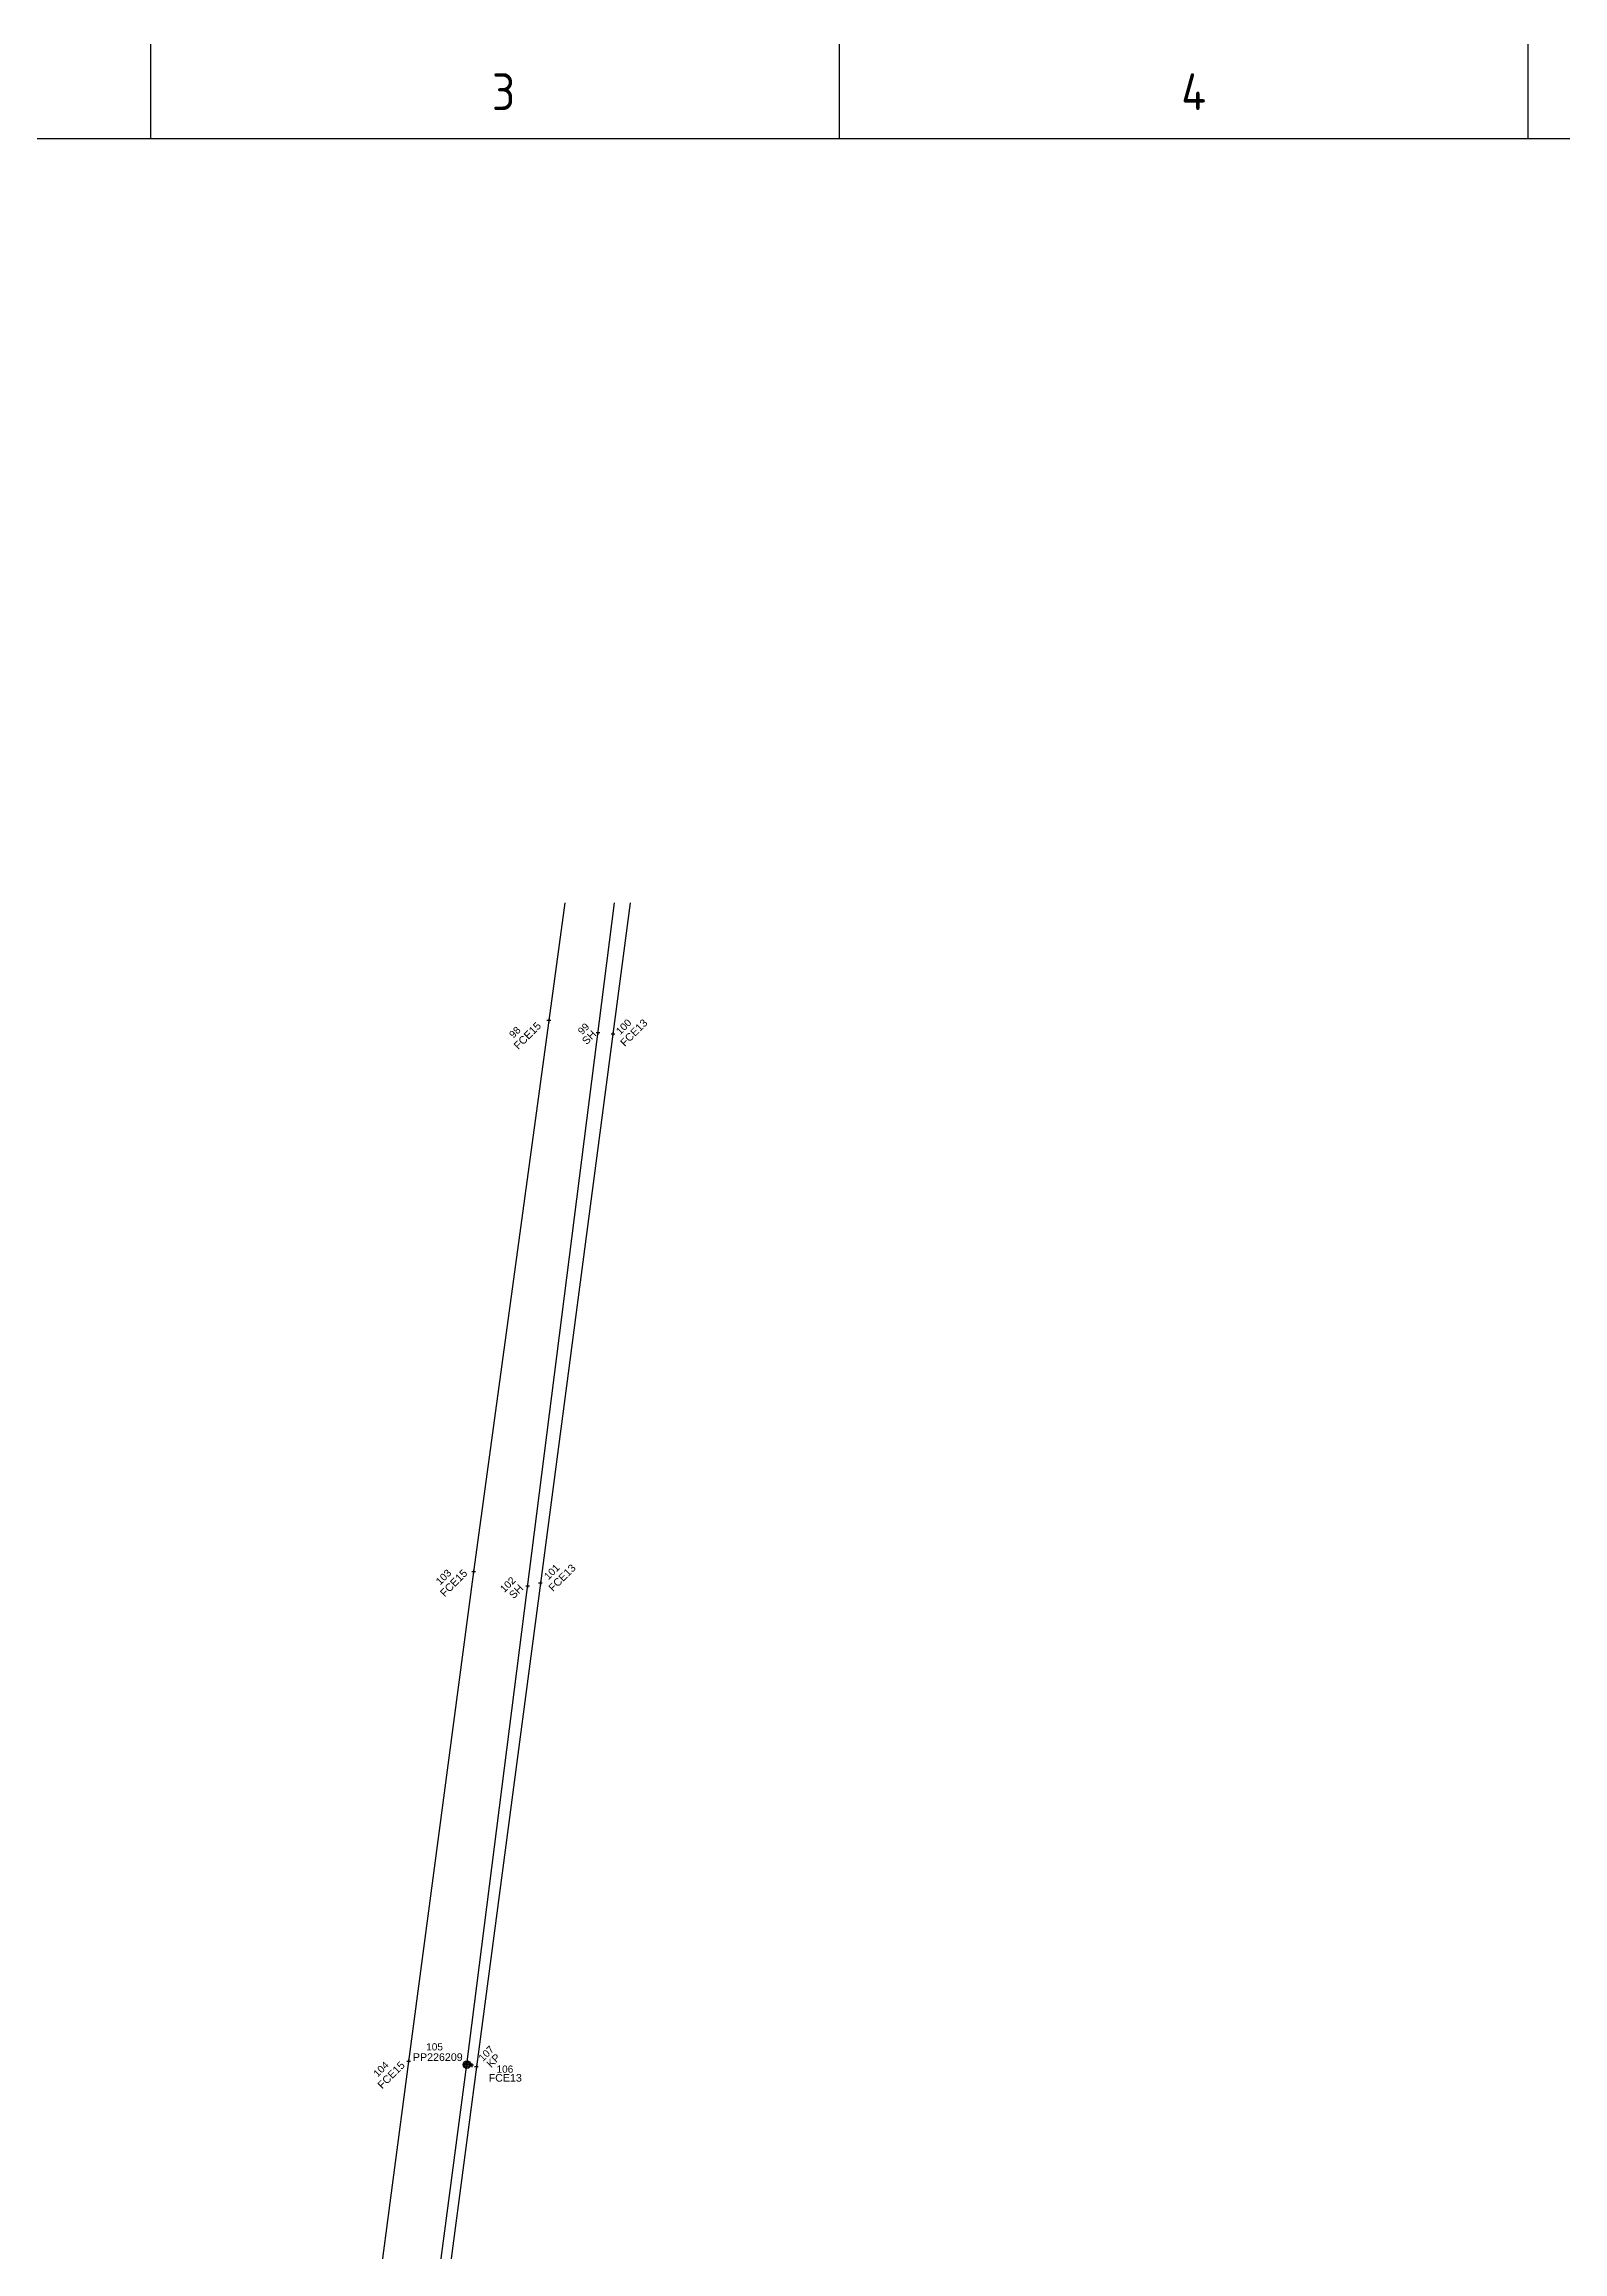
# Paper-space layout 'Survey' of a CAD drawing. Header units: metres, sheet in millimetres. Extents: x -21 to 813, y -3 to 583.
# Drawn here: x 123.9 to 268.4, y 373.3 to 583.4 of the extents above; entities that cross this region are included whole.
import ezdxf
from ezdxf.enums import TextEntityAlignment as Align

# ---------------------------------------------------------------- set-up
doc = ezdxf.new("R2010")
doc.units = ezdxf.units.M
doc.layers.get('0').update_dxf_attribs({"color": 6})
for name, color, linetype in [('Notes', 7, 'Continuous'), ('SupportsUG_SP_EXT', 7, 'Continuous'), ('TEXT1', 7, 'Continuous')]:
    doc.layers.add(name, color=color, linetype=linetype)
doc.layers.get('0').freeze()
doc.styles.add('ARIAL', font='arial.ttf', dxfattribs={"height": 2})
doc.styles.add('iecISOCP', font='isocp.shx')
doc.styles.get("Standard").update_dxf_attribs({"font": 'arial.ttf'})

# ---------------------------------------------------------------- blocks, each defined once
blk = doc.blocks.new('A1_FRAME_TITLE')
at = {"layer": 'Notes', "linetype": 'Continuous'}
for p, q in [((154.65, 574.39), (154.65, 583.39)), ((220.16, 574.39), (220.16, 583.39)), ((285.67, 574.39), (285.67, 583.39))]:
    blk.add_line(p, q, dxfattribs=at)
at = {"layer": 'Notes', "color": 3, "linetype": 'Continuous', "flags": 128}
for points in [[(149.5, 574.39), (9, 574.39)], [(824.37, 574.39), (149.5, 574.39)]]:
    blk.add_lwpolyline(points, dxfattribs=at)
blk.add_attdef('DRAFT_NUM', (29.9, 23.29), '', height=2.5, rotation=90)
at = {"layer": 'Notes', "color": 7, "style": 'iecISOCP'}
for s, p in [('3', (187.09, 577.12)), ('4', (252.67, 577.12))]:
    blk.add_text(s, height=3.5, dxfattribs=at).set_placement(p)
at = {"layer": 'Notes', "color": 7, "style": 'iecISOCP', "flags": 8}
blk.add_attdef('VERSION_NO', text='', height=2.5, rotation=90, dxfattribs=at).set_placement((302.04, 43.81), align=Align.MIDDLE_CENTER)
at = {"layer": 'Notes', "color": 7, "style": 'iecISOCP'}
for tag, p in [('CAP_NO', (513.19, 43.46)), ('IE_NUM', (513.05, 37.81)), ('REF_No_1', (335.24, 32.31)), ('REF_1', (362.52, 32.31)), ('GEN_WO', (441.71, 31.76)), ('HV_SWITCH', (513.46, 32.16)), ('REF_No_2', (335.24, 26.31)), ('REF_2', (362.52, 26.31)), ('OH_WO', (441.71, 25.81)), ('UBD_REF', (513.05, 25.83)), ('REF_No_3', (335.24, 20.31)), ('REF_3', (362.52, 20.31)), ('UG_WO', (441.71, 20.05)), ('GIS_MAP_No', (513.05, 20.04)), ('REF_No_4', (335.24, 14.31)), ('REF_4', (362.52, 14.31)), ('SUB_WO', (441.71, 13.81)), ('HV_OP_DIAG', (513.33, 14.2)), ('LGA', (512.95, 7.78))]:
    blk.add_attdef(tag, p, '', height=2.5, dxfattribs=at)
at = {"layer": 'Notes', "style": 'iecISOCP'}
for tag, p in [('T1', (684.37, 39.47)), ('T2', (684.37, 34.35)), ('T3', (684.37, 28.92)), ('T4', (684.37, 23.66)), ('T5', (684.37, 18.23)), ('T6', (684.37, 12.97))]:
    blk.add_attdef(tag, text='', height=3.5, dxfattribs=at).set_placement(p, align=Align.CENTER)
at = {"layer": 'Notes', "color": 7, "style": 'iecISOCP'}
for tag, p in [('scale', (567.76, 33.27)), ('DRAWN', (567.76, 24.93)), ('DATE', (567.76, 16.88)), ('CHD', (567.76, 8.37)), ('DESIGN', (605.62, 9.15))]:
    blk.add_attdef(tag, text='', height=2.5, dxfattribs=at).set_placement(p, align=Align.CENTER)
at = {"layer": 'Notes', "color": 4, "style": 'iecISOCP'}
blk.add_attdef('NUM', text='', height=7, dxfattribs=at).set_placement((792.37, 20.12), align=Align.MIDDLE_CENTER)
at = {"layer": 'Notes', "color": 1, "style": 'iecISOCP'}
blk.add_attdef('REV', text='', height=5, dxfattribs=at).set_placement((820.05, 17.1), align=Align.CENTER)
at = {"layer": 'Notes', "color": 7, "style": 'iecISOCP'}
for tag, p in [('NS', (790.71, 8.12)), ('SHTS', (805.41, 8.12))]:
    blk.add_attdef(tag, text='', height=2.5, dxfattribs=at).set_placement(p, align=Align.MIDDLE)
at = {"layer": 'Notes', "style": 'iecISOCP'}
blk.add_attdef('ExportID', (9.08, 2.39), '', height=2.5, dxfattribs=at)
at = {"layer": 'Notes', "style": 'iecISOCP', "flags": 1}
for tag, p in [('ProjectType', (14.17, -26.8)), ('ProjectNumber', (23.56, -26.82)), ('DrawingNumber', (35.51, -26.8)), ('ProjectDescription', (47.56, -26.83)), ('ExportDate', (60.28, -26.79)), ('ExportUserName', (69.15, -26.8)), ('DesignerCompanyName', (81.48, -26.79)), ('ExportAreaOfInterest', (97.1, -26.81)), ('GIS_SUCCESS', (112, -26.78)), ('CAD_SUCCESS', (121.79, -26.78)), ('DEPOTCODE', (132.11, -26.88)), ('ExportCategories', (140.08, -26.8)), ('Comments', (154.38, -26.88))]:
    blk.add_attdef(tag, p, '', height=1, dxfattribs=at)
blk = doc.blocks.new('POWER POLE')
h = blk.add_hatch(color=256)
h.paths.add_polyline_path([(-1, 0, 1), (1, 0, 1)])
h.paths.add_polyline_path([(0.74, 0, -1), (-0.74, 0, -1)], flags=16)
for radius in [0.996, 0.563]:
    blk.add_circle((0, 0), radius)
at = {"layer": 'TEXT1', "style": 'ARIAL'}
blk.add_text('PP', height=0.56, rotation=302.70417, dxfattribs=at).set_placement((-0.52, 0.26))

psp = doc.layouts.new('Survey')

# ---------------------------------------------------------------- linework, layer by layer
at = {"layer": 'Notes'}
for p, q in [((164.16, 391.16), (178.19, 501.69)), ((173.46, 501.69), (171.95, 490.49)), ((179.69, 501.69), (178.05, 489.21)), ((171.95, 490.49), (164.8, 438.05)), ((171.95, 490.67), (171.95, 490.31)), ((176.62, 489.52), (176.62, 489.16)), ((178.05, 489.21), (171.15, 436.96)), ((178.05, 489.39), (178.05, 489.03)), ((164.8, 438.05), (158.61, 391.47)), ((164.8, 438.23), (164.8, 437.87)), ((171.15, 436.96), (165.06, 390.96)), ((171.15, 437.14), (171.15, 436.78)), ((169.93, 436.85), (169.93, 436.49)), ((138.79, 200.04), (164.16, 391.16)), ((158.61, 391.47), (149.98, 326.17)), ((165.06, 390.96), (156.34, 325.11)), ((158.61, 391.65), (158.61, 391.29)), ((164.16, 391.34), (164.16, 390.98)), ((164.62, 391.28), (164.62, 390.92)), ((165.06, 391.14), (165.06, 390.78))]:
    psp.add_line(p, q, dxfattribs=at)
at = {"layer": 'Notes', "linetype": 'Continuous'}
for points in [[(172.13, 490.49), (171.95, 490.49), (171.77, 490.49)], [(176.8, 489.34), (176.62, 489.34), (176.44, 489.34)], [(178.23, 489.21), (178.05, 489.21), (177.87, 489.21)], [(164.98, 438.05), (164.8, 438.05), (164.62, 438.05)], [(171.33, 436.96), (171.15, 436.96), (170.97, 436.96)], [(170.11, 436.67), (169.93, 436.67), (169.75, 436.67)], [(158.79, 391.47), (158.61, 391.47), (158.43, 391.47)], [(164.34, 391.16), (164.16, 391.16), (163.98, 391.16)], [(164.8, 391.1), (164.62, 391.1), (164.44, 391.1)], [(165.24, 390.96), (165.06, 390.96), (164.88, 390.96)]]:
    psp.add_lwpolyline(points, dxfattribs=at)

# ---------------------------------------------------------------- block references
at = {"layer": 'Notes', "xscale": 0.36, "yscale": 0.36, "zscale": 0.36, "rotation": 57.29577951308232}
psp.add_blockref('POWER POLE', (164.16, 391.16), dxfattribs=at)
at = {"layer": 'SupportsUG_SP_EXT'}
psp.add_blockref('A1_FRAME_TITLE', (-20.55, 0), dxfattribs=at)

# ---------------------------------------------------------------- texts
at = {"layer": 'Notes'}
for s, height, p in [('98', 0.686, (168.58, 488.77)), ('FCE15', 0.726, (169.05, 487.69)), ('99', 0.686, (175.12, 489.09)), ('SH', 0.726, (175.54, 488.14)), ('100', 0.686, (178.75, 489.1)), ('FCE13', 0.726, (179.18, 487.97)), ('103', 0.686, (161.61, 436.74)), ('FCE15', 0.726, (162.04, 435.61)), ('102', 0.686, (167.72, 436.03)), ('101', 0.686, (171.91, 437.24)), ('FCE13', 0.726, (172.35, 436.11)), ('SH', 0.726, (168.6, 435.42)), ('107', 0.686, (165.67, 391.41)), ('104', 0.686, (155.66, 389.92)), ('FCE15', 0.726, (156.09, 388.8)), ('KP', 0.726, (166.46, 390.81))]:
    psp.add_text(s, height=height, rotation=45, dxfattribs=at).set_placement(p)
for s, height, p in [('105', 0.686, (160.28, 392.51)), ('PP226209', 0.726, (159.02, 391.51)), ('106', 0.686, (166.97, 390.39)), ('FCE13', 0.726, (166.23, 389.54))]:
    psp.add_text(s, height=height, dxfattribs=at).set_placement(p)

doc.saveas('drawing.dxf')
